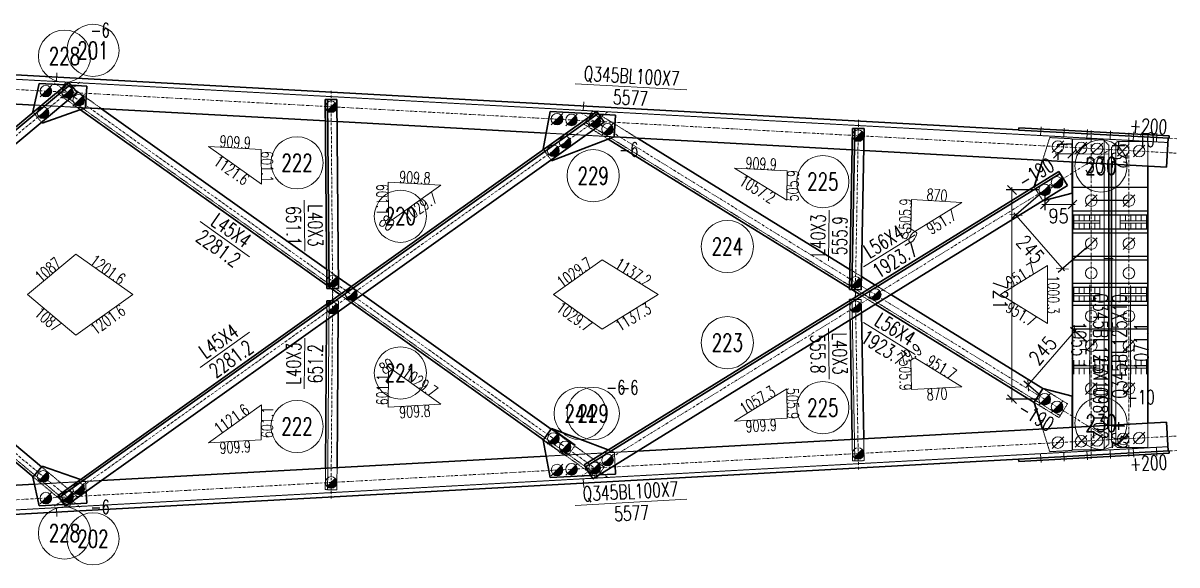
# Model space of a CAD drawing. Extents: x 4047 to 43290, y -150151 to -101862.
# Drawn here: x 27700 to 31678, y -113699 to -111831 of the extents above; entities that cross this region are included whole.
import ezdxf
from ezdxf.enums import TextEntityAlignment as Align

# ---------------------------------------------------------------- set-up
doc = ezdxf.new("R2010")
doc.units = 0
doc.header["$MEASUREMENT"] = 0
doc.linetypes.add('Dash', pattern=[2.75, 2, -0.75])
doc.linetypes.add('DashDot', pattern=[15.6, 9, -3, 0.6, -3])
doc.layers.get('0').update_dxf_attribs({"linetype": 'CONTINUOUS', "lineweight": 25})
doc.layers.get('Defpoints').update_dxf_attribs({"linetype": 'CONTINUOUS'})
doc.styles.add('DimFont', font='simplex.shx', dxfattribs={"width": 0.8, "bigfont": 'gbhzfs.shx'})
doc.styles.get("Standard").update_dxf_attribs({"font": 'simplex.shx', "width": 0.7, "height": 3, "bigfont": 'gbhzfs.shx'})
doc.dimstyles.new('DHDxfDimStyleOpen30', dxfattribs={"dimtxt": 2.5, "dimasz": 2.5, "dimexe": 1.25, "dimexo": 0.625, "dimtad": 2, "dimtxsty": 'DimFont', "dimblk": 'OPEN30', "dimblk1": 'OPEN30', "dimblk2": 'OPEN30', "dimcen": 2.5, "dimadec": 0, "dimazin": 0, "dimtfac": 1, "dimtmove": 0, "dimatfit": 3, "dimldrblk": 'OPEN30', "dimfxl": 0, "dimarcsym": 0})
doc.dimstyles.new('ISO-25$0', dxfattribs={"dimtxt": 2, "dimasz": 1.5, "dimexe": 1.25, "dimexo": 0.625, "dimtad": 1, "dimdsep": 46, "dimtxsty": 'Standard', "dimcen": 2.5, "dimclrd": 150, "dimclre": 2, "dimclrt": 6, "dimadec": 0, "dimazin": 0, "dimtfac": 1, "dimtmove": 0, "dimatfit": 0, "dimfxl": 0, "dimarcsym": 0})

# ---------------------------------------------------------------- blocks, each defined once
blk = doc.blocks.new('M20X45S')
at = {"color": 3, "linetype": 'Continuous', "lineweight": 13}
blk.add_circle((0, 0), 1, dxfattribs=at)
blk = doc.blocks.new('M20X55S')
at = {"color": 3, "linetype": 'Continuous', "lineweight": 13}
blk.add_line((-1, -1), (1, 1), dxfattribs=at)
blk.add_circle((0, 0), 1, dxfattribs=at)
blk = doc.blocks.new('M16X50S')
at = {"color": 3, "linetype": 'Continuous', "lineweight": 13}
blk.add_line((-1, -1), (1, 1), dxfattribs=at)
blk.add_circle((0, 0), 1, dxfattribs=at)
for radius in [0.9, 0.8, 0.7, 0.6, 0.5, 0.4, 0.3, 0.2, 0.1]:
    blk.add_arc((0, 0), radius, 225, 45, dxfattribs=at)
blk = doc.blocks.new('M16X40S')
at = {"color": 3, "linetype": 'Continuous', "lineweight": 13}
blk.add_line((-0.707, -0.707), (0.707, 0.707), dxfattribs=at)
blk.add_circle((0, 0), 1, dxfattribs=at)
for radius in [0.9, 0.8, 0.7, 0.6, 0.5, 0.4, 0.3, 0.2, 0.1]:
    blk.add_arc((0, 0), radius, 225, 45, dxfattribs=at)
blk = doc.blocks.new('_OBLIQUE')
at = {"color": 0, "linetype": 'ByBlock', "lineweight": -2}
blk.add_line((-0.5, -0.5), (0.5, 0.5), dxfattribs=at)
blk = doc.blocks.new('*D207')
at = {"color": 0, "linetype": 'Continuous', "lineweight": 0}
for p, q in [((31257.4, -112281.9), (31316.9, -112282)), ((31316.9, -112282), (31441.7, -112282.3))]:
    blk.add_line(p, q, dxfattribs=at)
at = {"color": 0, "linetype": 'Continuous', "lineweight": -2}
for p, q in [((31267.4, -112277), (31267.4, -112301.9)), ((31316.9, -112277.1), (31316.9, -112302))]:
    blk.add_line(p, q, dxfattribs=at)
at = {"layer": 'Defpoints', "color": 0, "linetype": 'Continuous'}
for p in [(31267.5, -112257), (31316.9, -112282), (31317, -112257.1)]:
    blk.add_point(p, dxfattribs=at)
at = {"color": 0, "linetype": 'Continuous', "lineweight": 0, "xscale": 30, "yscale": 30, "zscale": 30}
for p, rotation in [((31267.4, -112281.9), 179.896423759007), ((31316.9, -112282), 359.896423759007)]:
    blk.add_blockref('_OBLIQUE', p, dxfattribs=dict(at, rotation=rotation))
at = {"color": 6, "linetype": 'Continuous', "insert": (31394.2, -112322.2), "char_height": 50, "attachment_point": 5, "rotation": 359.8964, "style": 'DimFont'}
blk.add_mtext('50', dxfattribs=at)
blk = doc.blocks.new('_OPEN30')
at = {"color": 0, "linetype": 'ByBlock', "lineweight": -2}
for p, q in [((-1, 0.27), (0, 0)), ((0, 0), (-1, -0.27)), ((0, 0), (-1, 0))]:
    blk.add_line(p, q, dxfattribs=at)
blk = doc.blocks.new('*D208')
at = {"color": 0, "linetype": 'Continuous', "lineweight": -2}
for p, q in [((31221.9, -112426.3), (31221.9, -112476)), ((31317.3, -112426.3), (31317.3, -112476))]:
    blk.add_line(p, q, dxfattribs=at)
at = {"color": 0, "linetype": 'Continuous', "lineweight": 0}
blk.add_line((31211.9, -112456), (31327.3, -112456), dxfattribs=at)
at = {"layer": 'Defpoints', "color": 0, "linetype": 'Continuous'}
for p in [(31221.9, -112406.3), (31317.3, -112406.3), (31317.3, -112456)]:
    blk.add_point(p, dxfattribs=at)
at = {"color": 0, "linetype": 'Continuous', "lineweight": 0, "xscale": 30, "yscale": 30, "zscale": 30, "rotation": 180}
blk.add_blockref('_OBLIQUE', (31221.9, -112456), dxfattribs=at)
at = {"color": 0, "linetype": 'Continuous', "lineweight": 0, "xscale": 30, "yscale": 30, "zscale": 30}
blk.add_blockref('_OBLIQUE', (31317.3, -112456), dxfattribs=at)
at = {"color": 6, "linetype": 'Continuous', "insert": (31269.6, -112496), "char_height": 50, "attachment_point": 5, "style": 'DimFont'}
blk.add_mtext('95', dxfattribs=at)
blk = doc.blocks.new('*D209')
at = {"color": 0, "linetype": 'Continuous', "lineweight": -2}
for p, q in [((31206.8, -112419.4), (31107.3, -112505.8)), ((31367.2, -112604.2), (31267.8, -112690.5))]:
    blk.add_line(p, q, dxfattribs=at)
at = {"color": 0, "linetype": 'Continuous', "lineweight": 0}
blk.add_line((31115.9, -112485.1), (31289.5, -112685), dxfattribs=at)
at = {"layer": 'Defpoints', "color": 0, "linetype": 'Continuous'}
for p in [(31221.9, -112406.3), (31382.3, -112591.1), (31282.9, -112677.4)]:
    blk.add_point(p, dxfattribs=at)
at = {"color": 0, "linetype": 'Continuous', "lineweight": 0, "xscale": 30, "yscale": 30, "zscale": 30}
for p, rotation in [((31122.4, -112492.7), 130.9748446669265), ((31282.9, -112677.4), 310.9748446669265)]:
    blk.add_blockref('_OBLIQUE', p, dxfattribs=dict(at, rotation=rotation))
at = {"color": 6, "linetype": 'Continuous', "insert": (31172.5, -112611.3), "char_height": 50, "attachment_point": 5, "rotation": 310.9748, "style": 'DimFont'}
blk.add_mtext('245', dxfattribs=at)
blk = doc.blocks.new('*D210')
at = {"color": 0, "linetype": 'Continuous', "lineweight": 0}
blk.add_line((31158.3, -113085.8), (31331.8, -112886), dxfattribs=at)
at = {"color": 0, "linetype": 'Continuous', "lineweight": -2}
for p, q in [((31367.2, -112929.9), (31310.2, -112880.4)), ((31206.8, -113114.7), (31149.7, -113065.1))]:
    blk.add_line(p, q, dxfattribs=at)
at = {"layer": 'Defpoints', "color": 0, "linetype": 'Continuous'}
for p in [(31325.3, -112893.5), (31382.3, -112943.1), (31221.9, -113127.8)]:
    blk.add_point(p, dxfattribs=at)
at = {"color": 0, "linetype": 'Continuous', "lineweight": 0, "xscale": 30, "yscale": 30, "zscale": 30}
for p, rotation in [((31325.3, -112893.5), 49.0246051928321), ((31164.8, -113078.3), 229.0246051928321)]:
    blk.add_blockref('_OBLIQUE', p, dxfattribs=dict(at, rotation=rotation))
at = {"color": 6, "linetype": 'Continuous', "insert": (31214.8, -112959.7), "char_height": 50, "attachment_point": 5, "rotation": 49.0246, "style": 'DimFont'}
blk.add_mtext('245', dxfattribs=at)
blk = doc.blocks.new('*D211')
at = {"color": 0, "linetype": 'Continuous', "lineweight": -2}
for p, q in [((31201.8, -112406.3), (31089, -112406.4)), ((31201.9, -113127.8), (31089, -113127.8))]:
    blk.add_line(p, q, dxfattribs=at)
at = {"color": 0, "linetype": 'Continuous', "lineweight": 0}
blk.add_line((31109, -113137.8), (31109, -112396.4), dxfattribs=at)
at = {"layer": 'Defpoints', "color": 0, "linetype": 'Continuous'}
for p in [(31109, -112406.4), (31221.8, -112406.3), (31221.9, -113127.8)]:
    blk.add_point(p, dxfattribs=at)
at = {"color": 0, "linetype": 'Continuous', "lineweight": 0, "xscale": 30, "yscale": 30, "zscale": 30}
for p, rotation in [((31109, -112406.4), 90.00382280215004), ((31109, -113127.8), 270.00382280215)]:
    blk.add_blockref('_OBLIQUE', p, dxfattribs=dict(at, rotation=rotation))
at = {"color": 6, "linetype": 'Continuous', "insert": (31069, -112767.1), "char_height": 50, "attachment_point": 5, "rotation": 270.0038, "style": 'DimFont'}
blk.add_mtext('721', dxfattribs=at)
blk = doc.blocks.new('*D224')
at = {"color": 2, "linetype": 'Continuous', "lineweight": -2}
for p, q in [((31267.5, -112257), (31267.5, -112248.6)), ((31317, -112257.1), (31317, -112248.7))]:
    blk.add_line(p, q, dxfattribs=at)
at = {"color": 150, "linetype": 'Continuous', "lineweight": -2}
for p, q in [((31267.7, -112248.8), (31286.1, -112248.9)), ((31316.8, -112248.9), (31298.3, -112248.9))]:
    blk.add_line(p, q, dxfattribs=at)
at = {"color": 150, "linetype": 'Continuous'}
for points in [[(31267.7, -112248.8), (31267.7, -112248.8), (31267.5, -112248.8)], [(31316.8, -112248.9), (31316.8, -112248.9), (31317, -112248.9)]]:
    blk.add_solid(points, dxfattribs=at)
at = {"layer": 'Defpoints', "color": 0, "linetype": 'Continuous'}
for p in [(31317, -112248.9), (31267.5, -112257), (31317, -112257.1)]:
    blk.add_point(p, dxfattribs=at)
at = {"color": 6, "linetype": 'Continuous', "insert": (31292.2, -112248.9), "char_height": 3, "attachment_point": 5}
blk.add_mtext('\\A1;49.5153', dxfattribs=at)

msp = doc.modelspace()

# ---------------------------------------------------------------- linework, layer by layer
at = {"color": 2, "linetype": 'DashDot', "lineweight": 15}
for p, q in [((25999.14471, -111917.79516), (31677.59586, -112229.47694)), ((27895.51482, -113499.68301), (25999.36072, -111913.86054)), ((25996.40359, -111967.71997), (31674.85474, -112279.40174)), ((27895.50636, -112034.4483), (25999.36072, -113620.26367)), ((29715.08261, -113396.55019), (27808.52694, -112037.8131)), ((28761.36161, -112064.6154), (28767.09108, -112775.67193)), ((29715.08261, -112137.57405), (27808.52694, -113496.3111)), ((29623.51159, -112140.60767), (31447.36431, -113267.09125)), ((30579.76846, -112164.3834), (30568.7134, -112780.14909)), ((31382.32955, -112201.49328), (31382.32955, -113332.63094)), ((31512.32955, -112209.53282), (31512.32955, -113324.5914)), ((29623.4769, -113393.53267), (31447.34489, -112267.0397)), ((28761.36101, -113469.58452), (28767.09128, -112758.42816)), ((30579.76043, -113369.78273), (30568.80479, -112754.08135)), ((25996.40359, -113566.40425), (31674.85474, -113254.72247)), ((25999.14471, -113616.32905), (31677.59586, -113304.64728))]:
    msp.add_line(p, q, dxfattribs=at)
at = {"color": 1, "linetype": 'Dash', "lineweight": 20}
for p, q in [((26078.20214, -111937.15709), (31646.81861, -112242.8102)), ((27819.60926, -112073.95424), (27845.72566, -112037.30818)), ((27845.72566, -112037.30818), (27970.37819, -112126.14377)), ((27865.52823, -112045.36598), (27847.76713, -112044.39081)), ((27862.87906, -113491.94303), (26158.49676, -112066.50628)), ((27897.81711, -112129.6903), (27819.60926, -112073.95424)), ((29681.94644, -113391.35461), (27824.25218, -112067.43938)), ((27915.19574, -112123.11489), (27738.84072, -112113.43503)), ((27735.00432, -112138.69843), (27763.87375, -112173.21735)), ((28782.2171, -112170.70441), (28742.1981, -112168.50783)), ((29661.12281, -112136.8045), (29634.32076, -112180.19401)), ((29638.525, -112173.38782), (31275.20154, -113184.26398)), ((29668.00447, -112135.17807), (29661.12281, -112136.8045)), ((29683.67207, -112145.191), (29666.11684, -112144.22713)), ((29817.53045, -112227.53123), (29668.00447, -112135.17807)), ((29738.09285, -112223.17101), (29503.11242, -112210.27329)), ((29634.32076, -112180.19401), (29717.25319, -112231.41637)), ((31131.87511, -112199.52313), (31647.64095, -112227.83276)), ((31214.51646, -112304.20972), (31239.13964, -112225.58627)), ((31239.13964, -112225.58627), (31317.02234, -112229.86241)), ((31317.02234, -112229.86241), (31316.87778, -112309.82818)), ((31317.32955, -112231.49328), (31422.32955, -112231.49328)), ((31317.32955, -112309.85298), (31317.32955, -112231.49328)), ((31422.32955, -112231.49328), (31442.32955, -112251.49328)), ((31427.32955, -112236.49328), (31427.32955, -113297.63094)), ((31442.32955, -112251.49328), (31442.32955, -112316.71404)), ((31472.32955, -112239.53282), (31452.32955, -112259.53282)), ((31467.32955, -112244.53282), (31467.32955, -113289.5914)), ((31577.32955, -112239.53282), (31472.32955, -112239.53282)), ((31577.32955, -112324.12399), (31577.32955, -112239.53282)), ((31647.64095, -112227.83276), (31647.63262, -112227.98442)), ((29494.07323, -112266.83673), (29520.18962, -112303.4828)), ((30597.869, -112270.36285), (30557.90194, -112268.16912)), ((31452.32955, -112259.53282), (31452.32955, -112317.26293)), ((31185.88557, -112395.63006), (31185.89058, -112395.61405)), ((31215.31113, -112443.26309), (31185.88557, -112395.63006)), ((31322.32955, -112513.06211), (31322.32955, -112493.06211)), ((31322.32955, -112513.06211), (31322.32955, -112521.06211)), ((31412.32955, -112513.06211), (31322.32955, -112513.06211)), ((31322.32955, -112513.06211), (31322.32955, -112521.06211)), ((31412.32955, -112513.06211), (31322.32955, -112513.06211)), ((31322.32955, -112521.06211), (31322.32955, -112541.06211)), ((31322.32955, -112521.06211), (31412.32955, -112521.06211)), ((31322.32955, -112521.06211), (31412.32955, -112521.06211)), ((31340.32955, -112513.06211), (31340.32955, -112493.06211)), ((31340.32955, -112521.06211), (31340.32955, -112541.06211)), ((31358.32955, -112513.06211), (31358.32955, -112493.06211)), ((31358.32955, -112521.06211), (31358.32955, -112541.06211)), ((31376.32955, -112513.06211), (31376.32955, -112493.06211)), ((31376.32955, -112521.06211), (31376.32955, -112541.06211)), ((31394.32955, -112513.06211), (31394.32955, -112493.06211)), ((31394.32955, -112521.06211), (31394.32955, -112541.06211)), ((31412.32955, -112513.06211), (31412.32955, -112493.06211)), ((31412.32955, -112521.06211), (31412.32955, -112513.06211)), ((31412.32955, -112521.06211), (31412.32955, -112513.06211)), ((31412.32955, -112521.06211), (31412.32955, -112541.06211)), ((31482.32955, -112513.06211), (31482.32955, -112493.06211)), ((31482.32955, -112513.06211), (31482.32955, -112521.06211)), ((31572.32955, -112513.06211), (31482.32955, -112513.06211)), ((31482.32955, -112513.06211), (31482.32955, -112521.06211)), ((31572.32955, -112513.06211), (31482.32955, -112513.06211)), ((31482.32955, -112521.06211), (31482.32955, -112541.06211)), ((31482.32955, -112521.06211), (31572.32955, -112521.06211)), ((31482.32955, -112521.06211), (31572.32955, -112521.06211)), ((31500.32955, -112513.06211), (31500.32955, -112493.06211)), ((31500.32955, -112521.06211), (31500.32955, -112541.06211)), ((31518.32955, -112513.06211), (31518.32955, -112493.06211)), ((31518.32955, -112521.06211), (31518.32955, -112541.06211)), ((31536.32955, -112513.06211), (31536.32955, -112493.06211)), ((31536.32955, -112521.06211), (31536.32955, -112541.06211)), ((31554.32955, -112513.06211), (31554.32955, -112493.06211)), ((31554.32955, -112521.06211), (31554.32955, -112541.06211)), ((31572.32955, -112513.06211), (31572.32955, -112493.06211)), ((31572.32955, -112521.06211), (31572.32955, -112513.06211)), ((31572.32955, -112521.06211), (31572.32955, -112513.06211)), ((31572.32955, -112521.06211), (31572.32955, -112541.06211)), ((28746.31249, -112679.12565), (28786.54482, -112707.79785)), ((30590.07149, -112704.68313), (30550.5038, -112680.24456)), ((28762.20538, -112745.71029), (28746.76032, -112734.70312)), ((28830.93462, -112794.69127), (28792.16587, -112767.06211)), ((28830.93462, -112739.43295), (28869.70337, -112767.06211)), ((30549.33506, -112745.34304), (30556.76068, -112749.92939)), ((30584.49543, -112767.05947), (30637.77921, -112799.96964)), ((30691.06299, -112767.05947), (30637.77921, -112734.1493)), ((31322.32955, -112763.06211), (31322.32955, -112743.06211)), ((31322.32955, -112763.06211), (31322.32955, -112771.06211)), ((31412.32955, -112763.06211), (31322.32955, -112763.06211)), ((31322.32955, -112763.06211), (31322.32955, -112771.06211)), ((31412.32955, -112763.06211), (31322.32955, -112763.06211)), ((31340.32955, -112763.06211), (31340.32955, -112743.06211)), ((31358.32955, -112763.06211), (31358.32955, -112743.06211)), ((31376.32955, -112763.06211), (31376.32955, -112743.06211)), ((31394.32955, -112763.06211), (31394.32955, -112743.06211)), ((31412.32955, -112763.06211), (31412.32955, -112743.06211)), ((31412.32955, -112771.06211), (31412.32955, -112763.06211)), ((31412.32955, -112771.06211), (31412.32955, -112763.06211)), ((31482.32955, -112763.06211), (31482.32955, -112743.06211)), ((31482.32955, -112763.06211), (31482.32955, -112771.06211)), ((31572.32955, -112763.06211), (31482.32955, -112763.06211)), ((31482.32955, -112763.06211), (31482.32955, -112771.06211)), ((31572.32955, -112763.06211), (31482.32955, -112763.06211)), ((31500.32955, -112763.06211), (31500.32955, -112743.06211)), ((31518.32955, -112763.06211), (31518.32955, -112743.06211)), ((31536.32955, -112763.06211), (31536.32955, -112743.06211)), ((31554.32955, -112763.06211), (31554.32955, -112743.06211)), ((31572.32955, -112763.06211), (31572.32955, -112743.06211)), ((31572.32955, -112771.06211), (31572.32955, -112763.06211)), ((31572.32955, -112771.06211), (31572.32955, -112763.06211)), ((28746.31249, -112854.99857), (28746.76032, -112799.4211)), ((28749.60312, -113439.48916), (28754.84994, -112788.33086)), ((28762.23871, -112788.39017), (28786.84891, -112788.58775)), ((28786.84891, -112788.58775), (28786.54482, -112826.32636)), ((30550.57652, -112853.82947), (30549.41806, -112788.72464)), ((30556.57575, -112784.30376), (30589.33535, -112783.72068)), ((30567.2286, -113340.00103), (30557.34042, -112784.29015)), ((30589.33535, -112783.72068), (30590.14796, -112829.38858)), ((31322.32955, -112771.06211), (31322.32955, -112791.06211)), ((31322.32955, -112771.06211), (31412.32955, -112771.06211)), ((31322.32955, -112771.06211), (31412.32955, -112771.06211)), ((31340.32955, -112771.06211), (31340.32955, -112791.06211)), ((31358.32955, -112771.06211), (31358.32955, -112791.06211)), ((31376.32955, -112771.06211), (31376.32955, -112791.06211)), ((31394.32955, -112771.06211), (31394.32955, -112791.06211)), ((31412.32955, -112771.06211), (31412.32955, -112791.06211)), ((31482.32955, -112771.06211), (31482.32955, -112791.06211)), ((31482.32955, -112771.06211), (31572.32955, -112771.06211)), ((31482.32955, -112771.06211), (31572.32955, -112771.06211)), ((31500.32955, -112771.06211), (31500.32955, -112791.06211)), ((31518.32955, -112771.06211), (31518.32955, -112791.06211)), ((31536.32955, -112771.06211), (31536.32955, -112791.06211)), ((31554.32955, -112771.06211), (31554.32955, -112791.06211)), ((31572.32955, -112771.06211), (31572.32955, -112791.06211)), ((31322.32955, -113013.06211), (31322.32955, -112993.06211)), ((31340.32955, -113013.06211), (31340.32955, -112993.06211)), ((31358.32955, -113013.06211), (31358.32955, -112993.06211)), ((31376.32955, -113013.06211), (31376.32955, -112993.06211)), ((31394.32955, -113013.06211), (31394.32955, -112993.06211)), ((31412.32955, -113013.06211), (31412.32955, -112993.06211)), ((31482.32955, -113013.06211), (31482.32955, -112993.06211)), ((31500.32955, -113013.06211), (31500.32955, -112993.06211)), ((31518.32955, -113013.06211), (31518.32955, -112993.06211)), ((31536.32955, -113013.06211), (31536.32955, -112993.06211)), ((31554.32955, -113013.06211), (31554.32955, -112993.06211)), ((31572.32955, -113013.06211), (31572.32955, -112993.06211)), ((31322.32955, -113013.06211), (31322.32955, -113021.06211)), ((31412.32955, -113013.06211), (31322.32955, -113013.06211)), ((31322.32955, -113013.06211), (31322.32955, -113021.06211)), ((31412.32955, -113013.06211), (31322.32955, -113013.06211)), ((31322.32955, -113021.06211), (31322.32955, -113041.06211)), ((31322.32955, -113021.06211), (31412.32955, -113021.06211)), ((31322.32955, -113021.06211), (31412.32955, -113021.06211)), ((31340.32955, -113021.06211), (31340.32955, -113041.06211)), ((31358.32955, -113021.06211), (31358.32955, -113041.06211)), ((31376.32955, -113021.06211), (31376.32955, -113041.06211)), ((31394.32955, -113021.06211), (31394.32955, -113041.06211)), ((31412.32955, -113021.06211), (31412.32955, -113013.06211)), ((31412.32955, -113021.06211), (31412.32955, -113013.06211)), ((31412.32955, -113021.06211), (31412.32955, -113041.06211)), ((31482.32955, -113013.06211), (31482.32955, -113021.06211)), ((31572.32955, -113013.06211), (31482.32955, -113013.06211)), ((31482.32955, -113013.06211), (31482.32955, -113021.06211)), ((31572.32955, -113013.06211), (31482.32955, -113013.06211)), ((31482.32955, -113021.06211), (31482.32955, -113041.06211)), ((31482.32955, -113021.06211), (31572.32955, -113021.06211)), ((31482.32955, -113021.06211), (31572.32955, -113021.06211)), ((31500.32955, -113021.06211), (31500.32955, -113041.06211)), ((31518.32955, -113021.06211), (31518.32955, -113041.06211)), ((31536.32955, -113021.06211), (31536.32955, -113041.06211)), ((31554.32955, -113021.06211), (31554.32955, -113041.06211)), ((31572.32955, -113021.06211), (31572.32955, -113013.06211)), ((31572.32955, -113021.06211), (31572.32955, -113013.06211)), ((31572.32955, -113021.06211), (31572.32955, -113041.06211)), ((31300.427, -113143.42679), (31215.31106, -113090.85582)), ((31185.88775, -113138.50316), (31270.9973, -113191.07018)), ((31270.9973, -113191.07018), (31300.427, -113143.42679)), ((29522.0299, -113228.26905), (29493.01168, -113268.9869)), ((29520.2888, -113230.71212), (29703.41992, -113361.22341)), ((31239.13964, -113308.53795), (31214.51617, -113229.91451)), ((31316.87732, -113224.29606), (31317.02234, -113304.26181)), ((31317.32955, -113302.63094), (31317.32955, -113224.27124)), ((31442.32955, -113217.41018), (31442.32955, -113282.63094)), ((31452.32955, -113216.86129), (31452.32955, -113274.5914)), ((31577.32955, -113294.5914), (31577.32955, -113210.00023)), ((29493.01168, -113268.9869), (29559.8401, -113316.61322)), ((29677.30352, -113397.86947), (29494.17241, -113267.35818)), ((29582.76326, -113315.35463), (29603.46559, -113286.30549)), ((30559.22987, -113340.1434), (30557.90977, -113265.95467)), ((30597.87707, -113263.76092), (30599.22353, -113339.43156)), ((31442.32955, -113282.63094), (31422.32955, -113302.63094)), ((31452.32955, -113274.5914), (31472.32955, -113294.5914)), ((26078.20214, -113596.96713), (31646.81861, -113291.31402)), ((29817.52105, -113306.59351), (29503.22756, -113323.84461)), ((29559.8401, -113316.61322), (29582.76326, -113315.35463)), ((29738.26396, -113310.65091), (29717.3097, -113302.66766)), ((29740.64806, -113354.0733), (29738.26396, -113310.65091)), ((31131.87511, -113334.60108), (31647.64095, -113306.29146)), ((31317.02234, -113304.26181), (31239.13964, -113308.53795)), ((31422.32955, -113302.63094), (31317.32955, -113302.63094)), ((31472.32955, -113294.5914), (31577.32955, -113294.5914)), ((31647.64095, -113306.29146), (31647.63262, -113306.13979)), ((27763.85751, -113360.8933), (27886.61615, -113463.5608)), ((28741.60337, -113439.42493), (28742.1981, -113365.61639)), ((28782.2171, -113363.41981), (28781.60208, -113439.74605)), ((29703.41992, -113361.22341), (29677.30352, -113397.86947)), ((30599.22353, -113339.43156), (30559.22987, -113340.1434)), ((27857.74672, -113498.07973), (27734.98808, -113395.41222)), ((27915.17006, -113410.54217), (27897.74759, -113404.48345)), ((29656.80941, -113390.40811), (29684.25975, -113388.90095)), ((27970.37816, -113407.98044), (27738.83075, -113420.68974)), ((27917.11359, -113445.94028), (27915.17006, -113410.54217)), ((28781.60208, -113439.74605), (28741.60337, -113439.42493)), ((27886.61615, -113463.5608), (27857.74672, -113498.07973)), ((27840.94507, -113490.10798), (27856.32301, -113489.26365))]:
    msp.add_line(p, q, dxfattribs=at)
at = {"color": 7, "linetype": 'Continuous', "lineweight": 30}
for p, q in [((27862.8706, -112042.18828), (26158.49676, -113467.61793)), ((28749.60373, -112094.71101), (28754.84975, -112745.7695)), ((29681.94644, -112142.76962), (27824.25218, -113466.68481)), ((30567.23188, -112194.1629), (30557.25385, -112749.93826)), ((29638.48974, -113360.75289), (31275.18154, -112349.86733))]:
    msp.add_line(p, q, dxfattribs=at)
at = {"color": 7, "linetype": 'Continuous', "lineweight": 13}
for p, q in [((29603.33645, -112040.51102), (29987.75781, -112061.61134)), ((28669.39874, -112441.9209), (28670.80879, -112616.91522)), ((30479.16394, -112475.70219), (30476.02261, -112650.67399)), ((28480.82083, -112637.27434), (28309.80588, -112515.39783)), ((30596.66206, -112671.39264), (30775.33024, -112561.04011)), ((31377.32955, -112732.90521), (31377.32955, -113152.90521)), ((31517.32955, -112735.58505), (31517.32955, -113155.58505)), ((30479.20633, -113058.49035), (30476.09292, -112883.51805)), ((30596.68957, -112862.7433), (30775.35775, -112973.09583)), ((28480.82084, -112896.84987), (28309.80588, -113018.72638)), ((28669.39865, -113092.21446), (28670.8087, -112917.22014)), ((29603.33645, -113493.6132), (29987.75781, -113472.51288))]:
    msp.add_line(p, q, dxfattribs=at)
at = {"color": 1, "linetype": 'Continuous', "lineweight": 18}
for p, q in [((28339.12645, -112256.53746), (28521.79624, -112386.73562)), ((28520.8275, -112266.51077), (28339.12645, -112256.53746)), ((28521.79624, -112386.73562), (28520.8275, -112266.51077)), ((30152.38348, -112330.84128), (30332.27257, -112441.96942)), ((30334.08864, -112340.8148), (30152.38348, -112330.84128)), ((30332.27257, -112441.96942), (30334.08864, -112340.8148)), ((28958.46188, -112379.21697), (28959.43062, -112499.44182)), ((29140.15266, -112389.18971), (28958.46188, -112379.21697)), ((28972.46033, -112508.72765), (29140.15266, -112389.18971)), ((30762.49606, -112439.49427), (30760.68, -112540.64889)), ((30936.22547, -112449.03002), (30762.49606, -112439.49427)), ((30774.29518, -112549.05816), (30936.22547, -112449.03002)), ((28959.43062, -112499.44182), (28972.46033, -112508.72765)), ((30760.68, -112540.64889), (30774.29518, -112549.05816)), ((27882.2437, -112627.57813), (27715.48925, -112767.06211)), ((28077.9432, -112767.06211), (27882.2437, -112627.57813)), ((29696.06881, -112647.52369), (29528.37648, -112767.06163)), ((29889.57309, -112767.06111), (29696.06881, -112647.52369)), ((31231.52462, -112667.03268), (31069.59434, -112767.06082)), ((31231.5254, -112867.08997), (31231.52462, -112667.03268)), ((27715.48925, -112767.06211), (27882.2437, -112906.54609)), ((27882.2437, -112906.54609), (28077.9432, -112767.06211)), ((29528.37648, -112767.06163), (29696.06787, -112886.59963)), ((29696.06787, -112886.59963), (29889.57309, -112767.06111)), ((31069.59434, -112767.06082), (31231.5254, -112867.08997)), ((30774.31191, -112985.053), (30760.71267, -112993.45242)), ((30760.71267, -112993.45242), (30762.51278, -113094.61794)), ((30936.24297, -113085.08215), (30774.31191, -112985.053)), ((28959.42967, -113034.68245), (28958.46094, -113154.9073)), ((28972.45938, -113025.39662), (28959.42967, -113034.68245)), ((29140.15077, -113144.93461), (28972.45938, -113025.39662)), ((30762.51278, -113094.61794), (30936.24297, -113085.08215)), ((30332.30852, -113092.12943), (30152.40253, -113203.26852)), ((30334.10863, -113193.29495), (30332.30852, -113092.12943)), ((28521.79623, -113147.3886), (28339.12644, -113277.58675)), ((28520.8275, -113267.61345), (28521.79623, -113147.3886)), ((28958.46094, -113154.9073), (29140.15077, -113144.93461)), ((30152.40253, -113203.26852), (30334.10863, -113193.29495)), ((28339.12644, -113277.58675), (28520.8275, -113267.61345))]:
    msp.add_line(p, q, dxfattribs=at)
at = {"color": 3, "linetype": 'Continuous'}
for p, q in [((31577.32955, -112398.06211), (31317.32955, -112398.06211)), ((31512.32955, -112443.06211), (31382.32955, -112443.06211)), ((31577.32955, -112479.06211), (31317.32955, -112479.06211)), ((31577.32955, -112493.06211), (31317.32955, -112493.06211)), ((31577.32955, -112541.06211), (31317.32955, -112541.06211)), ((31577.32955, -112555.06211), (31317.32955, -112555.06211)), ((31577.32955, -112636.06211), (31317.32955, -112636.06211)), ((31577.32955, -112648.06211), (31317.32955, -112648.06211)), ((31577.32955, -112729.06211), (31317.32955, -112729.06211)), ((31577.32955, -112743.06211), (31317.32955, -112743.06211)), ((31577.32955, -112791.06211), (31317.32955, -112791.06211)), ((31577.32955, -112805.06211), (31317.32955, -112805.06211)), ((31577.32955, -112886.06211), (31317.32955, -112886.06211))]:
    msp.add_line(p, q, dxfattribs=at)
at = {"color": 7, "linetype": 'Continuous', "lineweight": 30}
for points in [[(26079.02447, -111922.17965), (31131.87511, -112199.52313)], [(27857.73826, -112036.05158), (26153.36442, -113461.48124)], [(27754.83752, -112039.28851), (27733.72123, -112137.16425)], [(27847.76713, -112044.39081), (27754.83752, -112039.28851)], [(27886.60769, -112070.57051), (27857.73826, -112036.05158)], [(27919.30243, -112048.31844), (27865.52823, -112045.36598)], [(27915.16536, -112123.66812), (27919.30243, -112048.31844)], [(26182.23384, -113496.00016), (27886.60769, -112070.57051)], [(27738.84072, -112113.43503), (26965.81024, -112071.00453)], [(27765.79838, -112175.51861), (27915.16536, -112123.66812)], [(28746.76032, -112734.70312), (27897.81711, -112129.6903)], [(28742.1981, -112168.50783), (27915.19574, -112123.11489)], [(27970.37819, -112126.14377), (28746.31249, -112679.12565)], [(28781.60269, -112094.45345), (28741.60399, -112094.7754)], [(28741.60399, -112094.7754), (28746.85001, -112745.83389)], [(28786.84871, -112745.51193), (28781.60269, -112094.45345)], [(27733.72123, -112137.16425), (27735.00432, -112138.69843)], [(27763.87375, -112173.21735), (27765.79838, -112175.51861)], [(29677.30352, -112136.25477), (27819.60926, -113460.16996)], [(27845.72566, -113496.81602), (29703.41992, -112172.90083)], [(29503.11242, -112210.27329), (28782.2171, -112170.70441)], [(29516.89665, -112136.03421), (29492.91249, -112265.20801)], [(29666.11684, -112144.22713), (29516.89665, -112136.03421)], [(29703.41992, -112172.90083), (29677.30352, -112136.25477)], [(29742.19791, -112148.40436), (29683.67207, -112145.191)], [(29738.07627, -112223.473), (29742.19791, -112148.40436)], [(30559.23318, -112194.01912), (30549.25515, -112749.79448)], [(30599.22672, -112194.73802), (30559.23318, -112194.01912)], [(30589.24869, -112750.51338), (30599.22672, -112194.73802)], [(31131.86724, -112199.66637), (31132.30554, -112191.68351)], [(31650.43459, -112228.13827), (31131.86724, -112199.66637)], [(31132.30554, -112191.68351), (31650.87289, -112220.15541)], [(29521.93071, -112305.92586), (29738.07627, -112223.473)], [(29717.25319, -112231.41637), (30549.33506, -112745.34304)], [(30557.90194, -112268.16912), (29738.09285, -112223.17101)], [(30550.5038, -112680.24456), (29817.53045, -112227.53123)], [(31647.63262, -112227.98442), (31642.15871, -112327.68237)], [(31650.87289, -112220.15541), (31650.43459, -112228.13827)], [(29492.91249, -112265.20801), (29494.07323, -112266.83673)], [(31642.15871, -112327.68237), (30597.869, -112270.36285)], [(29520.18962, -112303.4828), (29521.93071, -112305.92586)], [(31185.89058, -112395.61405), (31214.51646, -112304.20972)], [(31316.87778, -112309.82818), (31316.68388, -112417.09257)], [(31317.32955, -113224.27124), (31317.32955, -112309.85298)], [(31442.32955, -112316.71404), (31442.32955, -113217.41018)], [(31452.32955, -112317.26293), (31452.32955, -113216.86129)], [(31577.32955, -113210.00023), (31577.32955, -112324.12399)], [(29634.28526, -113353.94683), (31270.97706, -112343.06128)], [(31270.97706, -112343.06128), (31300.4084, -112390.70366)], [(31300.4084, -112390.70366), (29663.7166, -113401.58921)], [(31215.31464, -112443.26877), (31215.31113, -112443.26309)], [(31316.68388, -112417.09257), (31215.31464, -112443.26877)], [(28786.54482, -112707.79785), (28830.93462, -112739.43295)], [(30637.77921, -112734.1493), (30590.07149, -112704.68313)], [(27053.81873, -112767.06211), (27763.85751, -113360.8933)], [(28746.85001, -112745.83389), (28786.84871, -112745.51193)], [(28792.16587, -112767.06211), (28762.20538, -112745.71029)], [(28869.70337, -112767.06211), (29520.2888, -113230.71212)], [(30549.25515, -112749.79448), (30589.24869, -112750.51338)], [(30556.76068, -112749.92939), (30584.49543, -112767.05947)], [(31215.31106, -113090.85582), (30691.06299, -112767.05947)], [(27734.98808, -113395.41222), (27018.74703, -112796.39385)], [(28746.76032, -112799.4211), (28746.8502, -112788.26663)], [(28746.8502, -112788.26663), (28762.23871, -112788.39017)], [(29494.17241, -113267.35818), (28830.93462, -112794.69127)], [(30549.34169, -112784.43252), (30556.57575, -112784.30376)], [(30549.41806, -112788.72464), (30549.34169, -112784.43252)], [(30637.77921, -112799.96964), (31185.88775, -113138.50316)], [(28786.54482, -112826.32636), (28782.2171, -113363.41981)], [(30590.14796, -112829.38858), (30597.87707, -113263.76092)], [(28742.1981, -113365.61639), (28746.31249, -112854.99857)], [(30557.90977, -113265.95467), (30550.57652, -112853.82947)], [(31185.88478, -113138.49366), (31215.31314, -113090.85245)], [(31215.31314, -113090.85245), (31316.68278, -113117.02775)], [(31316.68278, -113117.02775), (31316.87732, -113224.29606)], [(31214.51617, -113229.91451), (31185.88478, -113138.49366)], [(31642.15871, -113206.44185), (29817.52105, -113306.59351)], [(31647.63262, -113306.13979), (31642.15871, -113206.44185)], [(29522.0299, -113228.26904), (29493.01168, -113268.98689)], [(29717.3097, -113302.66766), (29522.0299, -113228.26904)], [(29603.46559, -113286.30549), (29522.0299, -113228.26905)], [(29493.01168, -113268.98689), (29517.05232, -113398.08146)], [(29503.22756, -113323.84461), (27970.37816, -113407.98044)], [(31650.43459, -113305.98595), (31131.86724, -113334.45784)], [(31132.30554, -113342.4407), (31650.87289, -113313.96881)], [(31650.87289, -113313.96881), (31650.43459, -113305.98595)], [(26079.02447, -113611.94457), (31131.87511, -113334.60108)], [(27765.78214, -113358.59203), (27733.705, -113396.94639)], [(27897.74759, -113404.48345), (27765.78214, -113358.59203)], [(29663.7166, -113401.58921), (29634.28526, -113353.94683)], [(29742.38505, -113385.70959), (29740.64806, -113354.0733)], [(31131.86724, -113334.45784), (31132.30554, -113342.4407)], [(27733.705, -113396.94639), (27754.8375, -113494.8357)], [(29517.05232, -113398.08146), (29656.80941, -113390.40811)], [(29684.25975, -113388.90095), (29742.38505, -113385.70959)], [(27738.83075, -113420.68974), (26073.54224, -113512.09496)], [(27919.3024, -113485.80577), (27917.11359, -113445.94028)], [(27819.60926, -113460.16996), (27845.72566, -113496.81602)], [(27856.32301, -113489.26365), (27919.3024, -113485.80577)], [(27754.8375, -113494.8357), (27840.94507, -113490.10798)]]:
    msp.add_lwpolyline(points, dxfattribs=at)
at = {"color": 3, "linetype": 'Continuous', "lineweight": 20}
for points in [[(27816.23259, -112002.50985), (27814.58792, -112032.46473)], [(29632.49815, -112102.20197), (29630.85348, -112132.15686)], [(31209.1245, -112188.74066), (31207.47983, -112218.69554)], [(31289.00427, -112193.12514), (31287.3596, -112223.08003)], [(31368.88403, -112197.50962), (31367.23936, -112227.46451)], [(31448.76379, -112201.8941), (31447.11912, -112231.84899)], [(31528.64355, -112206.27859), (31526.99888, -112236.23347)], [(31608.52331, -112210.66307), (31606.87864, -112240.61795)], [(31457.32955, -112642.06211), (31427.32955, -112642.06211)], [(31457.32955, -112892.06211), (31427.32955, -112892.06211)], [(31209.1245, -113345.38356), (31207.47983, -113315.42867)], [(31289.00427, -113340.99908), (31287.3596, -113311.04419)], [(31368.88403, -113336.61459), (31367.23936, -113306.65971)], [(31448.76379, -113332.23011), (31447.11912, -113302.27523)], [(31528.64355, -113327.84563), (31526.99888, -113297.89075)], [(31608.52331, -113323.46115), (31606.87864, -113293.50626)], [(29632.49815, -113431.92224), (29630.85348, -113401.96736)], [(27816.23259, -113531.61437), (27814.58792, -113501.65948)]]:
    msp.add_lwpolyline(points, dxfattribs=at)
at = {"color": 7, "linetype": 'Continuous', "lineweight": 13}
for centre in [(27842.49739, -111944.95236), (27940.65737, -111925.2129), (28644.35587, -112312.59174), (31415.85295, -112323.65646), (29665.28876, -112357.19781), (30456.92316, -112377.4983), (29000.61603, -112496.93849), (30127.85208, -112601.37944), (30127.81879, -112932.76006), (29000.61603, -113037.18573), (29620.20382, -113176.66593), (29665.39308, -113176.94668), (30456.94949, -113156.66827), (31415.8524, -113210.46524), (28644.35551, -113221.5774), (27842.49736, -113589.17186), (27940.65737, -113608.91132)]:
    msp.add_circle(centre, 90, dxfattribs=at)

# ---------------------------------------------------------------- block references
at = {"color": 3, "linetype": 'Continuous', "lineweight": 13, "xscale": 20, "yscale": 20, "zscale": 20}
for name, p in [('M16X50S', (27778.43422, -112065.53299)), ('M16X50S', (27853.3215, -112069.64344)), ('M16X50S', (27891.59135, -112097.01027)), ('M16X40S', (27768.93698, -112140.30286)), ('M16X40S', (28761.81051, -112119.50906)), ('M16X50S', (29540.49493, -112162.24989)), ('M16X50S', (29590.41978, -112164.9902)), ('M16X50S', (29670.29954, -112169.37468)), ('M16X50S', (29714.50027, -112196.80588)), ('M16X40S', (30578.78855, -112219.24029)), ('M16X40S', (29527.78053, -112271.05784)), ('M16X40S', (29568.49837, -112242.03962)), ('M20X55S', (31267.45784, -112257.04033)), ('M20X55S', (31347.3376, -112261.42481)), ('M20X55S', (31402.33765, -112264.44368)), ('M20X55S', (31492.33773, -112269.38365)), ('M20X55S', (31547.33778, -112272.40253)), ('M16X50S', (31264.40407, -112380.03118)), ('M16X50S', (31221.865, -112406.305)), ('M20X55S', (31382.32955, -112443.06211)), ('M20X55S', (31512.32955, -112443.06211)), ('M20X55S', (31382.32955, -112591.06211)), ('M20X55S', (31512.32955, -112591.06211)), ('M20X45S', (31382.32955, -112693.06211)), ('M20X45S', (31512.32955, -112693.06211)), ('M16X40S', (28766.6476, -112720.63296)), ('M16X40S', (30569.70064, -112725.01146)), ('M16X40S', (28831.79615, -112767.06211)), ('M16X40S', (30637.76379, -112767.04995)), ('M16X40S', (28766.6476, -112813.49126)), ('M16X40S', (30569.77855, -112809.05937)), ('M20X45S', (31382.32955, -112841.06211)), ('M20X45S', (31512.32955, -112841.06211)), ('M20X55S', (31382.32955, -112943.06211)), ('M20X55S', (31512.32955, -112943.06211)), ('M20X55S', (31382.32955, -113091.06211)), ('M20X55S', (31512.32955, -113091.06211)), ('M16X50S', (31221.86595, -113127.81454)), ('M16X50S', (31264.40541, -113154.0886)), ('M16X50S', (29527.87972, -113263.13708)), ('M20X55S', (31492.33773, -113264.74056)), ('M20X55S', (31547.33778, -113261.72169)), ('M16X50S', (29568.59756, -113292.1553)), ('M20X55S', (31267.45784, -113277.08389)), ('M20X55S', (31347.3376, -113272.6994)), ('M20X55S', (31402.33765, -113269.68053)), ('M16X50S', (29714.67986, -113337.20212)), ('M16X40S', (30578.79165, -113314.88375)), ('M16X50S', (29540.6506, -113371.86578)), ('M16X50S', (29590.57545, -113369.12548)), ('M16X50S', (29670.45521, -113364.74099)), ('M16X40S', (27768.92066, -113393.80771)), ('M16X40S', (28761.82005, -113414.61463)), ('M16X50S', (27853.32148, -113464.48077)), ('M16X50S', (27891.59133, -113437.11394)), ('M16X50S', (27778.4342, -113468.59123))]:
    msp.add_blockref(name, p, dxfattribs=at)

# ---------------------------------------------------------------- texts
at = {"color": 7, "linetype": 'Continuous', "lineweight": 13, "width": 0.7}
for s, p in [('-6', (27932.49739, -111854.95236)), ('-10', (31505.85295, -112233.65646)), ('-6', (29755.28876, -112267.19781)), ('-6', (29710.20382, -113086.66593)), ('-6', (29755.39308, -113086.94668)), ('-10', (31505.8524, -113120.46524)), ('-6', (27932.49736, -113499.17186))]:
    msp.add_text(s, height=48, dxfattribs=at).set_placement(p, align=Align.MIDDLE_LEFT)
for s, p in [('201', (27940.65737, -111925.2129)), ('228', (27842.49739, -111944.95236)), ('222', (28644.35587, -112312.59174)), ('229', (29665.28876, -112357.19781)), ('230', (31415.85295, -112323.65646)), ('225', (30456.92316, -112377.4983)), ('220', (29000.61603, -112496.93849)), ('224', (30127.85208, -112601.37944)), ('223', (30127.81879, -112932.76006)), ('221', (29000.61603, -113037.18573)), ('225', (30456.94949, -113156.66827)), ('244', (29620.20382, -113176.66593)), ('229', (29665.39308, -113176.94668)), ('222', (28644.35551, -113221.5774)), ('230', (31415.8524, -113210.46524)), ('228', (27842.49736, -113589.17186)), ('202', (27940.65737, -113608.91132))]:
    msp.add_text(s, height=60, dxfattribs=at).set_placement(p, align=Align.MIDDLE_CENTER)
for s, rotation, p in [('Q345BL100X7', 356.85827208, (29797.60297, -112013.61757)), ('5577', 356.85827208, (29793.49129, -112088.50478)), ('+200', 356.85827208, (31579.80199, -112186.55273)), ('+32', 270, (31479.82955, -112283.99328)), ('-190', 31.7011175, (31191.71251, -112347.94208)), ('L45X4', 324.52382607, (28417.07702, -112545.7977)), ('651.1', 270.46166124, (28632.60498, -112529.71989)), ('L40X3', 270.46166124, (28707.60255, -112529.11622)), ('L40X3', 88.97145929, (30440.09933, -112562.51412)), ('555.9', 88.97145929, (30515.08721, -112563.86206)), ('L56X4', 31.7011175, (30666.28767, -112584.31299)), ('2281.2', 324.52382607, (28373.54969, -112606.87447)), ('1923.7', 31.7011175, (30705.70464, -112648.11975)), ('Q345BL125X10', 270, (31414.82955, -112942.90521)), ('Q345BL125X10', 90, (31479.82955, -112945.58505)), ('L56X4', 328.29888168, (30705.73106, -112886.01551)), ('L45X4', 35.47617313, (28373.54969, -112927.24974)), ('1055.1', 270, (31339.82955, -112942.90521)), ('1071.1', 90, (31554.82955, -112945.58505)), ('2281.2', 35.47617313, (28417.07702, -112988.32651)), ('555.8', 271.01939928, (30440.15556, -112971.67156)), ('L40X3', 271.01939928, (30515.14369, -112970.33684)), ('1923.7', 328.29888168, (30666.31627, -112949.82362)), ('L40X3', 89.53833888, (28632.60488, -113004.41625)), ('651.2', 89.53833888, (28707.60247, -113005.01835)), ('+31.098102', 270, (31414.82955, -113119.5914)), ('-190', 328.29888168, (31191.73384, -113186.19005)), ('+32', 270, (31479.82955, -113250.13094)), ('+200', 3.14172792, (31579.80199, -113347.57149)), ('Q345BL100X7', 3.14172792, (29793.49129, -113445.61944)), ('5577', 3.14172792, (29797.60297, -113520.50664))]:
    msp.add_text(s, height=50, rotation=rotation, dxfattribs=at).set_placement(p, align=Align.MIDDLE_CENTER)
at = {"color": 7, "linetype": 'Continuous', "lineweight": 20, "width": 0.7}
for s, rotation, p in [('909.9', 356.85827208, (28431.08406, -112241.35448)), ('1121.6', 324.52057331, (28418.73705, -112338.08589)), ('601.1', 270.46166124, (28541.51121, -112326.46043)), ('909.9', 356.85827208, (30244.34314, -112315.6584)), ('909.8', 356.85827208, (29050.41435, -112364.0337)), ('1057.2', 328.29392031, (30231.71167, -112403.5906)), ('505.9', 88.97145929, (30353.37735, -112391.75471)), ('601.1', 270.46166124, (28938.74691, -112439.49216)), ('870', 356.85827208, (30850.46785, -112424.09251)), ('1029.7', 35.48282351, (29068.03176, -112465.40733)), ('505.9', 88.97145929, (30741.39128, -112489.70898)), ('951.7', 31.70459956, (30865.87623, -112516.22963)), ('80', 324.52382607, (28954.22211, -112520.53475)), ('80', 328.29888168, (30756.87273, -112562.0397)), ('1087', 39.91124552, (27785.90615, -112681.82593)), ('1201.6', 324.52078988, (27991.81768, -112680.87073)), ('1029.7', 35.48282351, (29600.49738, -112690.84401)), ('1137.2', 328.29426938, (29803.4372, -112690.10707)), ('951.7', 31.70459956, (31139.94357, -112699.86122)), ('1000.3', 270.00022392, (31251.72501, -112767.06125)), ('1201.6', 35.47920945, (27991.81768, -112853.25349)), ('1029.7', 324.5170125, (29600.49686, -112843.27925)), ('1137.3', 31.70584293, (29803.43676, -112844.01567)), ('951.7', 328.29526497, (31139.94392, -112834.2609)), ('1087', 320.08875379, (27785.90615, -112852.29829)), ('79.9', 31.7011175, (30756.89742, -112972.06653)), ('80', 35.47617313, (28954.22117, -113013.58952)), ('505.9', 271.01939928, (30741.41592, -113044.39456)), ('951.7', 328.29526497, (30865.89339, -113017.88207)), ('1029.7', 324.5170125, (29068.03039, -113068.717)), ('601.1', 89.53833888, (28938.74596, -113094.63211)), ('1057.3', 31.70620011, (30231.73914, -113130.51374)), ('870', 3.14172792, (30850.48496, -113110.01968)), ('505.9', 271.01939928, (30353.40538, -113142.35281)), ('1121.6', 35.47942602, (28418.73704, -113196.03833)), ('601.1', 89.53833888, (28541.51121, -113207.66378)), ('909.8', 3.14172792, (29050.41294, -113170.09059)), ('909.9', 3.14172792, (30244.36266, -113218.45137)), ('909.9', 3.14172792, (28431.08405, -113292.76974))]:
    msp.add_text(s, height=40, rotation=rotation, dxfattribs=at).set_placement(p, align=Align.MIDDLE_CENTER)

# ---------------------------------------------------------------- dimensions: what is measured, and where the dimension line sits
at = {"color": 3, "linetype": 'Continuous'}
for p1, p2, distance, dimstyle, override, picture, middle in [((31267.45784, -112257.04033), (31316.97305, -112257.12984), 8.22169, 'ISO-25$0', {"dimtxt": 0.18, "dimasz": 0.18, "dimexe": 0.18, "dimexo": 0.0625, "dimgap": 0.09, "dimtad": 0, "dimtih": 1, "dimtoh": 1, "dimdec": 4, "dimzin": 0, "dimcen": 0.09, "dimtdec": 4, "dimtofl": 0, "dimtolj": 1, "dimtzin": 0}, '*D224', (31292.23031, -112248.86341)), ((31267.45784, -112257.04033), (31316.97305, -112257.12984), -24.9008, 'DHDxfDimStyleOpen30', {"dimtxt": 50, "dimasz": 30, "dimexe": 20, "dimexo": 20, "dimgap": 15, "dimdec": 0, "dimblk1": 'OBLIQUE', "dimblk2": 'OBLIQUE', "dimsah": 1, "dimdle": 10, "dimclrt": 6, "dimlwd": 0}, '*D207', (31394.23655, -112322.17042)), ((31221.86595, -113127.81454), (31221.81781, -112406.34598), 112.81719, 'DHDxfDimStyleOpen30', {"dimtxt": 50, "dimasz": 30, "dimexe": 20, "dimexo": 20, "dimgap": 15, "dimdec": 0, "dimblk1": 'OBLIQUE', "dimblk2": 'OBLIQUE', "dimsah": 1, "dimdle": 10, "dimclrt": 6, "dimlwd": 0}, '*D211', (31069.02469, -112767.09046)), ((31221.865, -112406.305), (31382.32955, -112591.06211), -131.69787, 'DHDxfDimStyleOpen30', {"dimtxt": 50, "dimasz": 30, "dimexe": 20, "dimexo": 20, "dimgap": 15, "dimdec": 0, "dimblk1": 'OBLIQUE', "dimblk2": 'OBLIQUE', "dimsah": 1, "dimdle": 10, "dimclrt": 6, "dimlwd": 0}, '*D209', (31172.4658, -112611.27059)), ((31221.865, -112406.305), (31317.32955, -112406.305), -49.695, 'DHDxfDimStyleOpen30', {"dimtxt": 50, "dimasz": 30, "dimexe": 20, "dimexo": 20, "dimgap": 15, "dimdec": 0, "dimblk1": 'OBLIQUE', "dimblk2": 'OBLIQUE', "dimsah": 1, "dimdle": 10, "dimclrt": 6, "dimlwd": 0}, '*D208', (31269.59727, -112496)), ((31221.86595, -113127.81454), (31382.32955, -112943.06211), 75.56901, 'DHDxfDimStyleOpen30', {"dimtxt": 50, "dimasz": 30, "dimexe": 20, "dimexo": 20, "dimgap": 15, "dimdec": 0, "dimblk1": 'OBLIQUE', "dimblk2": 'OBLIQUE', "dimsah": 1, "dimdle": 10, "dimclrt": 6, "dimlwd": 0}, '*D210', (31214.84416, -112959.6557))]:
    dim = msp.add_aligned_dim(p1=p1, p2=p2, distance=distance, dimstyle=dimstyle, override=override, dxfattribs=at)
    dim.commit()
    dim.dimension.update_dxf_attribs({"geometry": picture, "text_midpoint": middle})

doc.saveas('drawing.dxf')
